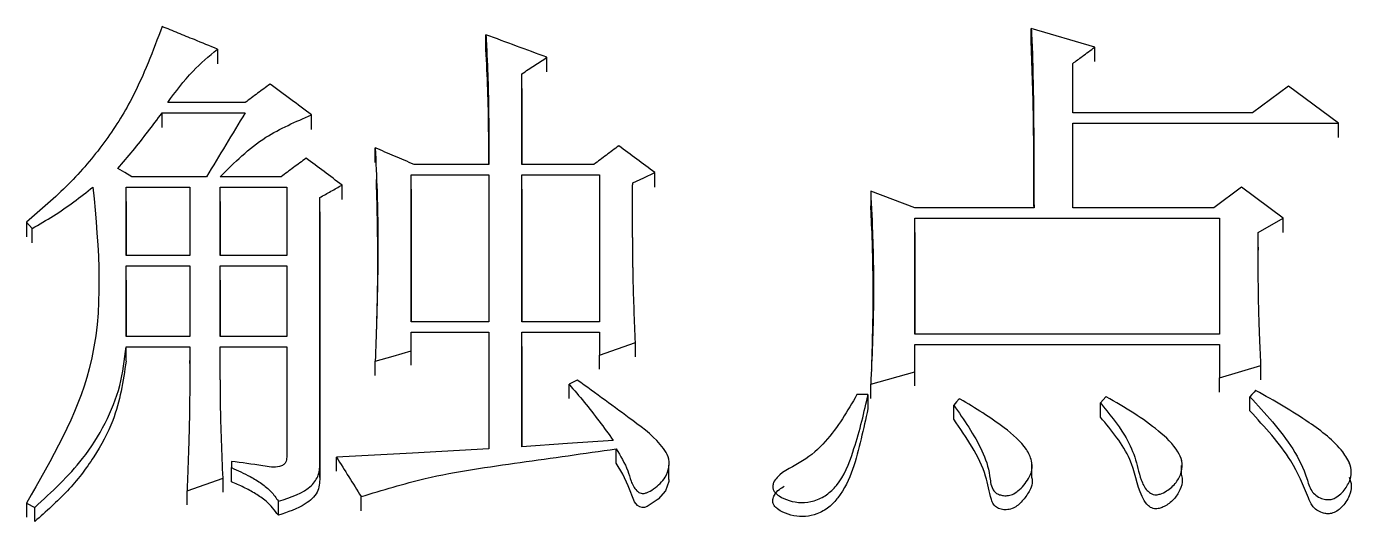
# Model space of a CAD drawing. Header units: millimetres. Extents: x 2136 to 4572, y 748 to 2471.
# Drawn here: x 2814.61 to 2819.79, y 2256.54 to 2258.47 of the extents above; entities that cross this region are included whole.
import ezdxf

# ---------------------------------------------------------------- set-up
doc = ezdxf.new("R2010")
doc.units = ezdxf.units.MM

msp = doc.modelspace()

# ---------------------------------------------------------------- linework, layer by layer
at = {"color": 7, "linetype": 'Continuous', "lineweight": 25}
for p, q in [((2816.4103, 2258.3799), (2816.4103, 2258.4372)), ((2818.7902, 2258.3891), (2818.5414, 2258.4613)), ((2818.5414, 2258.4039), (2818.5414, 2258.4613)), ((2815.3611, 2258.3811), (2815.3611, 2258.324)), ((2818.7902, 2258.332), (2818.7902, 2258.3891)), ((2816.6483, 2258.292), (2816.6483, 2258.349)), ((2818.7036, 2258.132), (2818.7036, 2258.3249)), ((2818.7036, 2258.2679), (2818.7036, 2258.3249)), ((2816.551, 2257.9307), (2816.551, 2258.2848)), ((2816.551, 2258.2278), (2816.551, 2258.2848)), ((2816.551, 2258.2276), (2816.551, 2257.9307)), ((2819.5474, 2258.2366), (2819.4067, 2258.132)), ((2819.7421, 2258.0918), (2819.5474, 2258.2366)), ((2815.4692, 2258.1722), (2815.1664, 2258.1722)), ((2815.1447, 2258.132), (2815.4692, 2258.132)), ((2815.1447, 2258.0753), (2815.1447, 2258.132)), ((2815.7288, 2258.0673), (2815.7288, 2258.124)), ((2819.4067, 2258.132), (2818.7036, 2258.132)), ((2818.7036, 2258.0918), (2819.7421, 2258.0918)), ((2818.7036, 2257.7612), (2818.7036, 2258.0918)), ((2818.7036, 2258.0351), (2818.7036, 2258.0918)), ((2819.7421, 2258.0351), (2819.7421, 2258.0918)), ((2815.9777, 2257.9386), (2815.9777, 2257.9952)), ((2816.4212, 2257.9307), (2816.1291, 2257.9307)), ((2816.8322, 2257.9307), (2816.551, 2257.9307)), ((2815.3178, 2257.8823), (2815.0257, 2257.8823)), ((2815.6099, 2257.8823), (2815.3719, 2257.8823)), ((2816.1183, 2257.8903), (2816.4212, 2257.8903)), ((2816.1183, 2257.3158), (2816.1183, 2257.8903)), ((2816.1183, 2257.8339), (2816.1183, 2257.8903)), ((2816.4212, 2257.8903), (2816.4212, 2257.3158)), ((2816.551, 2257.8903), (2816.8539, 2257.8903)), ((2816.551, 2257.3158), (2816.551, 2257.8903)), ((2816.551, 2257.8339), (2816.551, 2257.8903)), ((2816.8539, 2257.8903), (2816.8539, 2257.3158)), ((2817.0702, 2257.8419), (2817.0702, 2257.8984)), ((2815.0041, 2257.8419), (2815.2529, 2257.8419)), ((2815.0041, 2257.5752), (2815.0041, 2257.8419)), ((2815.0041, 2257.7855), (2815.0041, 2257.8419)), ((2815.2529, 2257.8419), (2815.2529, 2257.5752)), ((2815.3719, 2257.8419), (2815.6315, 2257.8419)), ((2815.3719, 2257.5752), (2815.3719, 2257.8419)), ((2815.3719, 2257.7855), (2815.3719, 2257.8419)), ((2815.6315, 2257.8419), (2815.6315, 2257.5752)), ((2815.8479, 2257.7936), (2815.8479, 2257.85)), ((2816.1183, 2257.8337), (2816.1183, 2257.3158)), ((2816.551, 2257.8337), (2816.551, 2257.3158)), ((2818.087, 2257.7612), (2817.914, 2257.8258)), ((2817.914, 2257.8258), (2817.914, 2257.7692)), ((2819.3635, 2257.8419), (2819.2553, 2257.7612)), ((2819.5257, 2257.7208), (2819.3635, 2257.8419)), ((2815.0041, 2257.7853), (2815.0041, 2257.5752)), ((2815.3719, 2257.7853), (2815.3719, 2257.5752)), ((2815.7613, 2256.7623), (2815.7613, 2257.8016)), ((2815.7613, 2257.7452), (2815.7613, 2257.8016)), ((2817.9179, 2257.6728), (2817.914, 2257.7692)), ((2818.5522, 2257.7612), (2818.087, 2257.7612)), ((2819.2553, 2257.7612), (2818.7036, 2257.7612)), ((2814.6147, 2257.7046), (2814.6363, 2257.6804)), ((2815.7613, 2257.745), (2815.7613, 2256.7071)), ((2818.087, 2257.2671), (2818.087, 2257.7208)), ((2818.087, 2257.6645), (2818.087, 2257.7208)), ((2819.2769, 2257.7208), (2819.2769, 2257.2671)), ((2819.4284, 2257.6642), (2819.5257, 2257.7208)), ((2819.5257, 2257.6645), (2819.5257, 2257.7208)), ((2814.6363, 2257.6242), (2814.6363, 2257.6804)), ((2818.087, 2257.6643), (2818.087, 2257.2671)), ((2819.4284, 2257.6078), (2819.4284, 2257.5962)), ((2815.2529, 2257.5752), (2815.0041, 2257.5752)), ((2815.6315, 2257.5752), (2815.3719, 2257.5752)), ((2815.0041, 2257.5347), (2815.2529, 2257.5347)), ((2815.0041, 2257.259), (2815.0041, 2257.5347)), ((2815.0041, 2257.4787), (2815.0041, 2257.5347)), ((2815.2529, 2257.5347), (2815.2529, 2257.259)), ((2815.3719, 2257.5347), (2815.6315, 2257.5347)), ((2815.3719, 2257.259), (2815.3719, 2257.5347)), ((2815.3719, 2257.4787), (2815.3719, 2257.5347)), ((2815.6315, 2257.5347), (2815.6315, 2257.259)), ((2815.0041, 2257.4785), (2815.0041, 2257.259)), ((2815.3719, 2257.4785), (2815.3719, 2257.259)), ((2816.4212, 2257.3158), (2816.1183, 2257.3158)), ((2816.8539, 2257.3158), (2816.551, 2257.3158)), ((2815.2529, 2257.259), (2815.0041, 2257.259)), ((2815.6315, 2257.259), (2815.3719, 2257.259)), ((2816.1183, 2257.2752), (2816.4212, 2257.2752)), ((2816.1183, 2257.2021), (2816.1183, 2257.2752)), ((2816.1183, 2257.2195), (2816.1183, 2257.2752)), ((2816.4212, 2257.2752), (2816.4212, 2256.8194)), ((2816.551, 2257.2752), (2816.8539, 2257.2752)), ((2816.551, 2256.8276), (2816.551, 2257.2752)), ((2816.551, 2257.2195), (2816.551, 2257.2752)), ((2816.8539, 2257.2752), (2816.8539, 2257.1859)), ((2815.0041, 2257.2184), (2815.2529, 2257.2184)), ((2815.0041, 2257.1627), (2815.0041, 2257.2184)), ((2815.3719, 2257.2184), (2815.6315, 2257.2184)), ((2815.6315, 2257.2184), (2815.6315, 2256.7868)), ((2816.1183, 2257.1465), (2816.1183, 2257.2021)), ((2816.551, 2257.2194), (2816.551, 2256.8276)), ((2816.8539, 2257.1303), (2816.8539, 2257.1859)), ((2816.9945, 2257.179), (2816.9945, 2257.2346)), ((2818.087, 2257.1208), (2818.087, 2257.2265)), ((2818.087, 2257.1709), (2818.087, 2257.2265)), ((2819.2769, 2257.2265), (2819.2769, 2257.0964)), ((2815.9777, 2257.1059), (2815.9777, 2257.1615)), ((2819.2769, 2257.0964), (2819.4392, 2257.1452)), ((2819.4392, 2257.0897), (2819.4392, 2257.1452)), ((2816.7673, 2257.0883), (2816.7349, 2257.072)), ((2817.914, 2257.072), (2818.087, 2257.1208)), ((2818.087, 2257.0653), (2818.087, 2257.1208)), ((2819.2769, 2257.0409), (2819.2769, 2257.0964)), ((2816.7349, 2257.0166), (2816.7349, 2257.072)), ((2817.9031, 2257.0313), (2817.8599, 2257.0313)), ((2817.9031, 2257.0313), (2817.9031, 2256.9759)), ((2817.914, 2257.0166), (2817.914, 2257.072)), ((2818.2385, 2256.9351), (2818.2385, 2256.9906)), ((2818.8118, 2256.9433), (2818.8118, 2256.9988)), ((2819.396, 2256.9677), (2819.396, 2257.0233)), ((2815.8262, 2256.7317), (2815.8262, 2256.7868)), ((2816.9188, 2256.7642), (2816.9188, 2256.8195)), ((2819.1289, 2256.7745), (2819.1289, 2256.7767)), ((2815.4152, 2256.7705), (2815.4152, 2256.746)), ((2815.4152, 2256.6909), (2815.4152, 2256.746)), ((2815.7613, 2256.7071), (2815.7613, 2256.7623)), ((2817.1256, 2256.6999), (2817.1256, 2256.7554)), ((2818.5439, 2256.709), (2818.5439, 2256.7644)), ((2819.1289, 2256.7212), (2819.1289, 2256.7544)), ((2819.7842, 2256.7617), (2819.7842, 2256.7649)), ((2815.3827, 2256.6501), (2815.3827, 2256.7051)), ((2815.2421, 2256.6012), (2815.2421, 2256.6561)), ((2815.5991, 2256.5603), (2815.5991, 2256.6153)), ((2815.9227, 2256.578), (2815.9227, 2256.633)), ((2814.6149, 2256.607), (2814.6471, 2256.5907)), ((2814.6149, 2256.607), (2814.6149, 2256.5521)), ((2814.6471, 2256.5359), (2814.6471, 2256.5907))]:
    msp.add_line(p, q, dxfattribs=at)
at = {"color": 7, "linetype": 'Continuous', "lineweight": 25, "flags": 128}
for points in [[(2815.0257, 2257.8823), (2814.9987, 2257.8984), (2814.9716, 2257.9145)], [(2816.9837, 2257.8581), (2817.0269, 2257.8782), (2817.0702, 2257.8984)], [(2814.6147, 2257.7046), (2814.6147, 2257.6837), (2814.6147, 2257.666), (2814.6147, 2257.6482)], [(2818.087, 2257.7208), (2818.682, 2257.7208), (2819.2769, 2257.7208)], [(2819.2769, 2257.2671), (2818.682, 2257.2671), (2818.087, 2257.2671)], [(2815.9777, 2257.1615), (2816.048, 2257.1818), (2816.1183, 2257.2021)], [(2816.8539, 2257.1859), (2816.9242, 2257.2103), (2816.9945, 2257.2346)], [(2818.087, 2257.2265), (2818.682, 2257.2265), (2819.2769, 2257.2265)], [(2819.4176, 2257.0476), (2819.4121, 2257.0414), (2819.404, 2257.0323), (2819.396, 2257.0233)], [(2818.2601, 2257.015), (2818.2493, 2257.0028), (2818.2385, 2256.9906)], [(2818.8334, 2257.0232), (2818.8226, 2257.011), (2818.8118, 2256.9988)], [(2816.908, 2256.8521), (2816.7295, 2256.8398), (2816.551, 2256.8276)], [(2816.4212, 2256.8194), (2816.1237, 2256.8031), (2815.8262, 2256.7868)], [(2817.1245, 2256.6998), (2817.1246, 2256.6918), (2817.1118, 2256.6557), (2817.0837, 2256.6225), (2817.0407, 2256.5939), (2817.0297, 2256.5907), (2817.0204, 2256.5903), (2817.0115, 2256.5927), (2817.0023, 2256.5986), (2816.9903, 2256.6129), (2816.9655, 2256.6751), (2816.9456, 2256.7205), (2816.9188, 2256.7642), (2816.9188, 2256.7642)], [(2815.2421, 2256.6561), (2815.3124, 2256.6806), (2815.3827, 2256.7051)]]:
    msp.add_lwpolyline(points, dxfattribs=at)
at = {"color": 7, "linetype": 'Continuous', "lineweight": 25}
for points, knots in [([(2815.1447, 2258.4693), (2815.1092, 2258.3743), (2815.0503, 2258.217), (2814.921, 2258.0116), (2814.7824, 2257.8491), (2814.6708, 2257.753), (2814.6147, 2257.7046)], [0, 0, 0, 0, 0.335049, 0.554128, 0.775717, 1, 1, 1, 1]), ([(2815.3611, 2258.3811), (2815.3309, 2258.3934), (2815.2798, 2258.4142), (2815.2077, 2258.4436), (2815.1657, 2258.4607), (2815.1447, 2258.4693)], [0, 0, 0, 0, 0.417945, 0.708972, 1, 1, 1, 1]), ([(2816.6483, 2258.349), (2816.6087, 2258.3637), (2816.5293, 2258.3931), (2816.45, 2258.4225), (2816.4103, 2258.4372)], [0, 0, 0, 0, 0.499999, 1, 1, 1, 1]), ([(2816.4103, 2258.4372), (2816.4119, 2258.4055), (2816.4139, 2258.3657), (2816.4158, 2258.322), (2816.4164, 2258.3081), (2816.4168, 2258.2981), (2816.4173, 2258.2842), (2816.4179, 2258.2683), (2816.4184, 2258.2524), (2816.4188, 2258.2365), (2816.4192, 2258.2205), (2816.4196, 2258.2046), (2816.4199, 2258.1887), (2816.4202, 2258.1727), (2816.4204, 2258.1568), (2816.4206, 2258.1448), (2816.4207, 2258.1329), (2816.4208, 2258.1209), (2816.4209, 2258.1089), (2816.421, 2258.099), (2816.4211, 2258.091), (2816.4211, 2258.085), (2816.4211, 2258.077), (2816.4212, 2258.069), (2816.4212, 2258.0611), (2816.4212, 2258.0531), (2816.4212, 2258.0451), (2816.4213, 2258.0371), (2816.4213, 2258.0291), (2816.4213, 2258.0211), (2816.4213, 2258.0132), (2816.4213, 2258.0052), (2816.4213, 2257.9972), (2816.4213, 2257.9892), (2816.4213, 2257.9812), (2816.4212, 2257.9732), (2816.4212, 2257.9652), (2816.4212, 2257.9572), (2816.4212, 2257.9493), (2816.4212, 2257.9397), (2816.4212, 2257.9342), (2816.4212, 2257.9307)], [0, 0, 0, 0, 0.188751, 0.235938, 0.259532, 0.271329, 0.294923, 0.342111, 0.365705, 0.389298, 0.436486, 0.46008, 0.483674, 0.530861, 0.554455, 0.578049, 0.601643, 0.625237, 0.648831, 0.672424, 0.684221, 0.696018, 0.707815, 0.731409, 0.743206, 0.755003, 0.778597, 0.790394, 0.80219, 0.825784, 0.837581, 0.849378, 0.872972, 0.884769, 0.896566, 0.92016, 0.931957, 0.943753, 0.967347, 0.979144, 1, 1, 1, 1]), ([(2818.5414, 2258.4613), (2818.5416, 2258.4562), (2818.5422, 2258.446), (2818.5429, 2258.4333), (2818.5435, 2258.4206), (2818.544, 2258.4104), (2818.5446, 2258.3977), (2818.5451, 2258.3875), (2818.5455, 2258.3774), (2818.5459, 2258.3672), (2818.5462, 2258.357), (2818.5467, 2258.3392), (2818.5478, 2258.2857), (2818.5494, 2258.2143), (2818.5505, 2258.1326), (2818.5508, 2258.0815), (2818.5511, 2258.0457), (2818.5512, 2258.0278), (2818.5513, 2258.0176), (2818.5514, 2258.0074), (2818.5514, 2257.9971), (2818.5515, 2257.9843), (2818.5516, 2257.9741), (2818.5516, 2257.9613), (2818.5517, 2257.9511), (2818.5517, 2257.9408), (2818.5518, 2257.9306), (2818.5518, 2257.9204), (2818.5518, 2257.9076), (2818.5519, 2257.8973), (2818.5519, 2257.8845), (2818.5519, 2257.8743), (2818.552, 2257.864), (2818.552, 2257.8538), (2818.552, 2257.8436), (2818.552, 2257.8333), (2818.5521, 2257.8256), (2818.5521, 2257.8192), (2818.5521, 2257.8128), (2818.5521, 2257.8077), (2818.5521, 2257.8013), (2818.5521, 2257.7962), (2818.5521, 2257.7897), (2818.5521, 2257.7846), (2818.5521, 2257.7795), (2818.5522, 2257.7721), (2818.5522, 2257.766), (2818.5522, 2257.7612)], [0, 0, 0, 0, 0.021887, 0.043773, 0.054717, 0.076603, 0.087547, 0.109433, 0.120377, 0.13132, 0.153207, 0.16415, 0.207923, 0.383017, 0.470564, 0.558111, 0.601884, 0.623771, 0.634714, 0.645657, 0.667544, 0.678487, 0.700374, 0.711317, 0.733204, 0.744147, 0.755091, 0.776977, 0.787921, 0.809807, 0.820751, 0.842637, 0.853581, 0.864524, 0.886411, 0.897354, 0.908297, 0.919241, 0.924712, 0.935656, 0.941127, 0.952071, 0.957542, 0.968486, 0.973957, 0.979429, 1, 1, 1, 1]), ([(2815.1664, 2258.1722), (2815.1974, 2258.2144), (2815.253, 2258.29), (2815.3279, 2258.3532), (2815.3611, 2258.3811)], [0, 0, 0, 0, 0.557716, 1, 1, 1, 1]), ([(2816.4211, 2257.9307), (2816.4211, 2257.9756), (2816.4213, 2258.0732), (2816.4183, 2258.2229), (2816.413, 2258.3275), (2816.4103, 2258.3799)], [0, 0, 0, 0, 0.299618, 0.64974, 1, 1, 1, 1]), ([(2818.552, 2257.7668), (2818.5519, 2257.8281), (2818.5517, 2257.8988), (2818.551, 2258.0073), (2818.5504, 2258.1587), (2818.5452, 2258.3001), (2818.5414, 2258.4039)], [0, 0, 0, 0, 0.287541, 0.332064, 0.510157, 1, 1, 1, 1]), ([(2818.7036, 2258.3249), (2818.716, 2258.3341), (2818.7366, 2258.3494), (2818.7654, 2258.3708), (2818.7819, 2258.383), (2818.7902, 2258.3891)], [0, 0, 0, 0, 0.4283659, 0.7141823, 1, 1, 1, 1]), ([(2816.551, 2258.2848), (2816.5672, 2258.2955), (2816.5997, 2258.3169), (2816.6321, 2258.3383), (2816.6483, 2258.349)], [0, 0, 0, 0, 0.500001, 1, 1, 1, 1]), ([(2815.5666, 2258.2446), (2815.5504, 2258.2325), (2815.5179, 2258.2084), (2815.4855, 2258.1843), (2815.4692, 2258.1722)], [0, 0, 0, 0, 0.499999, 1, 1, 1, 1]), ([(2815.7288, 2258.124), (2815.7018, 2258.1441), (2815.6477, 2258.1843), (2815.5936, 2258.2245), (2815.5666, 2258.2446)], [0, 0, 0, 0, 0.499999, 1, 1, 1, 1]), ([(2814.9716, 2257.9145), (2814.9914, 2257.9376), (2815.0316, 2257.9846), (2815.089, 2258.0574), (2815.1261, 2258.1071), (2815.1447, 2258.132)], [0, 0, 0, 0, 0.325438, 0.662606, 1, 1, 1, 1]), ([(2815.4692, 2258.132), (2815.444, 2258.0904), (2815.3935, 2258.0073), (2815.343, 2257.9239), (2815.3178, 2257.8823)], [0, 0, 0, 0, 0.5, 1, 1, 1, 1]), ([(2815.3719, 2257.8823), (2815.4274, 2257.9379), (2815.5274, 2258.038), (2815.6668, 2258.0975), (2815.7288, 2258.124)], [0, 0, 0, 0, 0.5548825, 1, 1, 1, 1]), ([(2815.9777, 2257.9952), (2815.9801, 2257.9386), (2815.9827, 2257.8786), (2815.9848, 2257.8166), (2815.985, 2257.8096), (2815.9852, 2257.8043), (2815.9854, 2257.7972), (2815.9856, 2257.7901), (2815.9858, 2257.783), (2815.9859, 2257.7777), (2815.9861, 2257.7706), (2815.9863, 2257.7635), (2815.9864, 2257.7565), (2815.9866, 2257.7511), (2815.9867, 2257.7458), (2815.9868, 2257.7387), (2815.9869, 2257.7317), (2815.9871, 2257.7246), (2815.9872, 2257.7193), (2815.9873, 2257.7122), (2815.9874, 2257.7051), (2815.9875, 2257.698), (2815.9876, 2257.6927), (2815.9877, 2257.682), (2815.9881, 2257.6448), (2815.9881, 2257.6076), (2815.988, 2257.5756), (2815.9879, 2257.5703), (2815.9879, 2257.5632), (2815.9878, 2257.5561), (2815.9878, 2257.549), (2815.9877, 2257.5437), (2815.9876, 2257.5366), (2815.9875, 2257.5295), (2815.9875, 2257.5224), (2815.9874, 2257.517), (2815.9873, 2257.5117), (2815.9872, 2257.5046), (2815.9871, 2257.4975), (2815.987, 2257.4904), (2815.9869, 2257.4851), (2815.9868, 2257.478), (2815.9866, 2257.4709), (2815.9865, 2257.4638), (2815.9864, 2257.4584), (2815.9863, 2257.4531), (2815.9861, 2257.446), (2815.986, 2257.4389), (2815.9858, 2257.4318), (2815.9857, 2257.4264), (2815.9855, 2257.4193), (2815.9854, 2257.4122), (2815.9852, 2257.4051), (2815.9851, 2257.3998), (2815.9849, 2257.3927), (2815.9847, 2257.3856), (2815.9845, 2257.3784), (2815.9844, 2257.3731), (2815.9842, 2257.3678), (2815.984, 2257.3607), (2815.9838, 2257.3535), (2815.9836, 2257.3464), (2815.9835, 2257.3411), (2815.9833, 2257.334), (2815.9831, 2257.3269), (2815.9829, 2257.3198), (2815.9827, 2257.3144), (2815.9825, 2257.3091), (2815.9823, 2257.302), (2815.9821, 2257.2948), (2815.9819, 2257.2877), (2815.9817, 2257.2824), (2815.9815, 2257.2753), (2815.9813, 2257.2681), (2815.981, 2257.261), (2815.9808, 2257.2557), (2815.9807, 2257.2503), (2815.9804, 2257.2432), (2815.9802, 2257.2361), (2815.98, 2257.229), (2815.9798, 2257.2236), (2815.9795, 2257.2165), (2815.9793, 2257.2094), (2815.9791, 2257.2023), (2815.9789, 2257.1969), (2815.9787, 2257.1916), (2815.9785, 2257.1845), (2815.9782, 2257.1773), (2815.9779, 2257.1691), (2815.9778, 2257.1644), (2815.9777, 2257.1615)], [0, 0, 0, 0, 0.204304, 0.217073, 0.223457, 0.229841, 0.236226, 0.248995, 0.255379, 0.261764, 0.268148, 0.280917, 0.287302, 0.293686, 0.300071, 0.306455, 0.319224, 0.325609, 0.331993, 0.338378, 0.351147, 0.357531, 0.363915, 0.3703, 0.395838, 0.497991, 0.504375, 0.51076, 0.517144, 0.529913, 0.536298, 0.542682, 0.549067, 0.561836, 0.56822, 0.574605, 0.580989, 0.587374, 0.600143, 0.606527, 0.612912, 0.619296, 0.632065, 0.638449, 0.644834, 0.651218, 0.657603, 0.670372, 0.676756, 0.683141, 0.689525, 0.702294, 0.708679, 0.715063, 0.721448, 0.734217, 0.740601, 0.746986, 0.75337, 0.759755, 0.772523, 0.778908, 0.785292, 0.791677, 0.804446, 0.81083, 0.817215, 0.823599, 0.829984, 0.842753, 0.849137, 0.855522, 0.861906, 0.874675, 0.88106, 0.887444, 0.893828, 0.900213, 0.912982, 0.919366, 0.925751, 0.932135, 0.944904, 0.951289, 0.957673, 0.964058, 0.970442, 0.983211, 0.989596, 1, 1, 1, 1]), ([(2816.9296, 2258.0032), (2816.9134, 2257.9911), (2816.8809, 2257.9669), (2816.8485, 2257.9428), (2816.8322, 2257.9307)], [0, 0, 0, 0, 0.5, 1, 1, 1, 1]), ([(2817.0702, 2257.8984), (2817.0468, 2257.9159), (2816.9999, 2257.9508), (2816.953, 2257.9858), (2816.9296, 2258.0032)], [0, 0, 0, 0, 0.499999, 1, 1, 1, 1]), ([(2815.7072, 2257.9549), (2815.691, 2257.9428), (2815.6585, 2257.9186), (2815.6261, 2257.8944), (2815.6099, 2257.8823)], [0, 0, 0, 0, 0.499999, 1, 1, 1, 1]), ([(2815.8479, 2257.85), (2815.8244, 2257.8675), (2815.7775, 2257.9025), (2815.7307, 2257.9374), (2815.7072, 2257.9549)], [0, 0, 0, 0, 0.499999, 1, 1, 1, 1]), ([(2815.9805, 2257.8716), (2815.9806, 2257.8696), (2815.9808, 2257.8648), (2815.9831, 2257.7964), (2815.987, 2257.6337), (2815.986, 2257.4443), (2815.9838, 2257.358), (2815.9827, 2257.3153)], [0, 0, 0, 0, 0.027194, 0.065937, 0.481469, 0.743424, 1, 1, 1, 1]), ([(2816.9945, 2257.2346), (2816.9911, 2257.3184), (2816.9875, 2257.4073), (2816.9855, 2257.5013), (2816.9852, 2257.517), (2816.9848, 2257.5379), (2816.9845, 2257.5588), (2816.9842, 2257.5797), (2816.9841, 2257.5953), (2816.9839, 2257.6162), (2816.9837, 2257.6371), (2816.9836, 2257.6579), (2816.9836, 2257.671), (2816.9835, 2257.6814), (2816.9835, 2257.6892), (2816.9835, 2257.697), (2816.9835, 2257.7075), (2816.9835, 2257.7179), (2816.9835, 2257.7283), (2816.9835, 2257.7361), (2816.9835, 2257.7466), (2816.9835, 2257.757), (2816.9835, 2257.7674), (2816.9835, 2257.7752), (2816.9835, 2257.7856), (2816.9835, 2257.796), (2816.9835, 2257.8065), (2816.9836, 2257.8143), (2816.9836, 2257.8208), (2816.9836, 2257.8273), (2816.9836, 2257.8325), (2816.9836, 2257.8377), (2816.9836, 2257.8416), (2816.9836, 2257.8455), (2816.9837, 2257.851), (2816.9837, 2257.8552), (2816.9837, 2257.8581)], [0, 0, 0, 0, 0.4019587, 0.4270807, 0.4522028, 0.4773248, 0.527569, 0.552691, 0.5778131, 0.6029351, 0.6531793, 0.6783013, 0.7034234, 0.7159844, 0.7285454, 0.7411064, 0.7536675, 0.7787895, 0.7913505, 0.8039115, 0.8164726, 0.8415946, 0.8541556, 0.8667167, 0.8792777, 0.9043997, 0.9169607, 0.9295218, 0.9420828, 0.9483633, 0.9609243, 0.9672048, 0.9734854, 0.9797659, 0.9860464, 1, 1, 1, 1]), ([(2814.8744, 2257.8419), (2814.897, 2257.601), (2814.9375, 2257.1706), (2814.7135, 2256.7793), (2814.6149, 2256.607)], [0, 0, 0, 0, 0.559704, 1, 1, 1, 1]), ([(2814.6363, 2257.6804), (2814.6647, 2257.6966), (2814.7211, 2257.7289), (2814.8001, 2257.7835), (2814.8495, 2257.8224), (2814.8743, 2257.842)], [0, 0, 0, 0, 0.33532, 0.667027, 1, 1, 1, 1]), ([(2815.7613, 2257.8016), (2815.7757, 2257.8096), (2815.8046, 2257.8258), (2815.8334, 2257.8419), (2815.8479, 2257.85)], [0, 0, 0, 0, 0.499999, 1, 1, 1, 1]), ([(2817.914, 2257.8258), (2817.9168, 2257.7645), (2817.9199, 2257.6956), (2817.9226, 2257.6112), (2817.9246, 2257.5268), (2817.9263, 2257.3447), (2817.9187, 2257.1775), (2817.914, 2257.072)], [0, 0, 0, 0, 0.2447343, 0.2753248, 0.336506, 0.5812465, 1, 1, 1, 1]), ([(2817.9179, 2257.6766), (2817.9203, 2257.5863), (2817.924, 2257.451), (2817.9205, 2257.2679), (2817.9182, 2257.1825), (2817.9171, 2257.1461), (2817.9166, 2257.1331), (2817.9165, 2257.1291), (2817.9164, 2257.1272), (2817.9164, 2257.1271), (2817.9164, 2257.127)], [0, 0, 0, 0, 0.523671, 0.784961, 0.902383, 0.967876, 0.981533, 0.987952, 0.99428, 1, 1, 1, 1]), ([(2819.4392, 2257.1452), (2819.4385, 2257.1595), (2819.4375, 2257.1808), (2819.4365, 2257.2039), (2819.4359, 2257.2163), (2819.4356, 2257.2235), (2819.4352, 2257.2323), (2819.4349, 2257.2394), (2819.4345, 2257.2483), (2819.4342, 2257.2554), (2819.4339, 2257.2643), (2819.4336, 2257.2714), (2819.4333, 2257.2803), (2819.433, 2257.2874), (2819.4327, 2257.2963), (2819.4324, 2257.3052), (2819.4321, 2257.314), (2819.4318, 2257.3229), (2819.4315, 2257.3318), (2819.4312, 2257.3425), (2819.4309, 2257.3531), (2819.4307, 2257.362), (2819.4305, 2257.3709), (2819.4302, 2257.3833), (2819.4299, 2257.3975), (2819.4297, 2257.4099), (2819.4295, 2257.4188), (2819.4294, 2257.4259), (2819.4293, 2257.4348), (2819.4292, 2257.4418), (2819.4291, 2257.4507), (2819.429, 2257.4578), (2819.4289, 2257.4667), (2819.4288, 2257.4755), (2819.4288, 2257.4844), (2819.4287, 2257.4933), (2819.4286, 2257.5004), (2819.4286, 2257.5092), (2819.4285, 2257.5163), (2819.4285, 2257.5252), (2819.4285, 2257.5323), (2819.4284, 2257.5411), (2819.4284, 2257.5482), (2819.4284, 2257.5571), (2819.4284, 2257.5642), (2819.4284, 2257.573), (2819.4284, 2257.5801), (2819.4284, 2257.589), (2819.4283, 2257.5961), (2819.4283, 2257.6049), (2819.4283, 2257.612), (2819.4283, 2257.6209), (2819.4284, 2257.6279), (2819.4284, 2257.6368), (2819.4284, 2257.6439), (2819.4284, 2257.6536), (2819.4284, 2257.6598), (2819.4284, 2257.6642)], [0, 0, 0, 0, 0.082056, 0.123084, 0.133341, 0.153855, 0.164112, 0.184626, 0.194883, 0.215397, 0.225654, 0.246168, 0.256425, 0.276939, 0.287196, 0.30771, 0.328224, 0.338481, 0.358995, 0.379509, 0.400023, 0.420537, 0.430794, 0.451308, 0.492336, 0.51285, 0.523107, 0.543621, 0.553878, 0.574392, 0.584649, 0.605163, 0.61542, 0.635934, 0.656448, 0.666705, 0.687219, 0.697476, 0.71799, 0.728247, 0.748761, 0.759018, 0.779532, 0.789789, 0.810303, 0.82056, 0.841074, 0.851331, 0.871845, 0.882102, 0.902616, 0.912873, 0.933387, 0.943644, 0.964158, 0.974415, 1, 1, 1, 1]), ([(2814.6471, 2256.5907), (2814.7136, 2256.6518), (2814.8225, 2256.7518), (2814.9258, 2256.9177), (2814.9859, 2257.0652), (2814.998, 2257.1675), (2815.0041, 2257.2184)], [0, 0, 0, 0, 0.345958, 0.566155, 0.783835, 1, 1, 1, 1]), ([(2815.2529, 2257.2184), (2815.2529, 2257.2166), (2815.2529, 2257.213), (2815.2529, 2257.2076), (2815.2529, 2257.2023), (2815.2529, 2257.1978), (2815.2529, 2257.1915), (2815.2529, 2257.1853), (2815.2529, 2257.1763), (2815.2529, 2257.1692), (2815.2529, 2257.1602), (2815.2529, 2257.1513), (2815.2529, 2257.1423), (2815.2529, 2257.1333), (2815.2529, 2257.1244), (2815.2528, 2257.1154), (2815.2528, 2257.1065), (2815.2528, 2257.0993), (2815.2528, 2257.0903), (2815.2527, 2257.0814), (2815.2527, 2257.0724), (2815.2526, 2257.0635), (2815.2526, 2257.0545), (2815.2525, 2257.0455), (2815.2525, 2257.0366), (2815.2524, 2257.0276), (2815.2523, 2257.0186), (2815.2522, 2257.0097), (2815.2521, 2257.0025), (2815.252, 2256.9935), (2815.2519, 2256.9846), (2815.2518, 2256.9756), (2815.2517, 2256.9666), (2815.2515, 2256.9576), (2815.2514, 2256.9487), (2815.2512, 2256.9397), (2815.2511, 2256.9325), (2815.2509, 2256.9235), (2815.2507, 2256.9146), (2815.2505, 2256.9056), (2815.2503, 2256.8966), (2815.2501, 2256.8876), (2815.2498, 2256.8787), (2815.2496, 2256.8697), (2815.2494, 2256.8607), (2815.2491, 2256.8517), (2815.2488, 2256.8427), (2815.2486, 2256.8356), (2815.2483, 2256.8266), (2815.248, 2256.8176), (2815.2477, 2256.8086), (2815.2474, 2256.7996), (2815.2471, 2256.7906), (2815.2468, 2256.7817), (2815.2465, 2256.7727), (2815.2463, 2256.7655), (2815.2459, 2256.7565), (2815.2456, 2256.7475), (2815.2452, 2256.7367), (2815.2449, 2256.7277), (2815.2445, 2256.7187), (2815.2442, 2256.7115), (2815.2439, 2256.7026), (2815.2436, 2256.6936), (2815.2432, 2256.6846), (2815.2429, 2256.6756), (2815.2425, 2256.6668), (2815.2422, 2256.6597), (2815.2421, 2256.6561)], [0, 0, 0, 0, 0.009575, 0.019151, 0.028726, 0.038301, 0.043088, 0.062238, 0.071814, 0.090964, 0.100539, 0.119689, 0.138839, 0.148414, 0.167565, 0.186715, 0.19629, 0.21544, 0.225015, 0.244165, 0.263315, 0.272891, 0.292041, 0.311191, 0.320766, 0.339916, 0.359066, 0.368641, 0.387792, 0.397367, 0.416517, 0.435667, 0.445242, 0.464392, 0.483543, 0.493118, 0.512268, 0.521843, 0.540993, 0.560143, 0.569718, 0.588869, 0.608019, 0.617594, 0.636744, 0.655894, 0.665469, 0.68462, 0.694195, 0.713345, 0.732495, 0.74207, 0.76122, 0.780371, 0.789946, 0.809096, 0.818671, 0.837821, 0.856971, 0.876121, 0.885697, 0.904847, 0.914422, 0.933572, 0.952722, 0.962297, 0.981149, 1, 1, 1, 1]), ([(2815.3827, 2256.7051), (2815.3786, 2256.8021), (2815.3743, 2256.9037), (2815.3729, 2257.0075), (2815.3728, 2257.0168), (2815.3727, 2257.0237), (2815.3727, 2257.0307), (2815.3726, 2257.0376), (2815.3725, 2257.0469), (2815.3724, 2257.0562), (2815.3724, 2257.0655), (2815.3723, 2257.0724), (2815.3723, 2257.0794), (2815.3722, 2257.0863), (2815.3722, 2257.0933), (2815.3721, 2257.1026), (2815.3721, 2257.1118), (2815.3721, 2257.1211), (2815.372, 2257.1281), (2815.372, 2257.135), (2815.372, 2257.142), (2815.372, 2257.1489), (2815.372, 2257.1582), (2815.372, 2257.1674), (2815.3719, 2257.1767), (2815.3719, 2257.1837), (2815.3719, 2257.1906), (2815.3719, 2257.1975), (2815.3719, 2257.2068), (2815.3719, 2257.2138), (2815.3719, 2257.2184)], [0, 0, 0, 0, 0.565918, 0.593048, 0.606612, 0.620177, 0.633741, 0.647306, 0.66087, 0.688, 0.701564, 0.715129, 0.728693, 0.742258, 0.755822, 0.769387, 0.796516, 0.810081, 0.823645, 0.83721, 0.850774, 0.864339, 0.877904, 0.905033, 0.918597, 0.932162, 0.945726, 0.959291, 0.972856, 1, 1, 1, 1]), ([(2815.0041, 2257.1626), (2814.9921, 2257.0839), (2814.9724, 2256.9536), (2814.881, 2256.7852), (2814.7785, 2256.6518), (2814.6911, 2256.5746), (2814.6471, 2256.5357)], [0, 0, 0, 0, 0.334037, 0.553007, 0.774908, 1, 1, 1, 1]), ([(2815.2529, 2257.1523), (2815.2529, 2257.1538), (2815.2529, 2257.1579), (2815.2529, 2257.1619), (2815.2529, 2257.1646)], [0, 0, 0, 0, 0.353663, 1, 1, 1, 1]), ([(2816.9188, 2256.8195), (2816.9361, 2256.7915), (2816.961, 2256.751), (2816.9767, 2256.6936), (2816.9903, 2256.6635), (2817.0073, 2256.6494), (2817.0165, 2256.6455), (2817.0271, 2256.6448), (2817.0448, 2256.6494), (2817.0764, 2256.6689), (2817.1112, 2256.7018), (2817.1272, 2256.7477), (2817.1263, 2256.7881), (2817.0836, 2256.8554), (2816.956, 2256.9513), (2816.8395, 2257.0359), (2816.7673, 2257.0883)], [0, 0, 0, 0, 0.116369, 0.168042, 0.220216, 0.232026, 0.241704, 0.251433, 0.264352, 0.29834, 0.371993, 0.42265, 0.473324, 0.517975, 0.701297, 1, 1, 1, 1]), ([(2816.7349, 2257.072), (2816.755, 2257.0488), (2816.7959, 2257.0016), (2816.853, 2256.9279), (2816.8896, 2256.8774), (2816.908, 2256.8521)], [0, 0, 0, 0, 0.32693, 0.663295, 1, 1, 1, 1]), ([(2817.86, 2257.0313), (2817.8232, 2256.9679), (2817.7678, 2256.8727), (2817.6539, 2256.7669), (2817.5647, 2256.7321), (2817.5347, 2256.6903), (2817.5302, 2256.6738), (2817.532, 2256.6606), (2817.5403, 2256.6472), (2817.5606, 2256.6308), (2817.596, 2256.6156), (2817.6436, 2256.6069), (2817.6958, 2256.6147), (2817.7438, 2256.6385), (2817.806, 2256.6994), (2817.8562, 2256.8327), (2817.8866, 2256.9527), (2817.9025, 2257.028), (2817.9031, 2257.0313)], [0, 0, 0, 0, 0.193081, 0.290157, 0.386754, 0.407978, 0.421447, 0.432598, 0.443754, 0.462204, 0.496546, 0.533829, 0.57207, 0.615267, 0.659288, 0.789027, 0.990755, 1, 1, 1, 1]), ([(2819.396, 2257.0233), (2819.4258, 2256.9907), (2819.5155, 2256.8927), (2819.6039, 2256.7698), (2819.6294, 2256.6627), (2819.653, 2256.6371), (2819.674, 2256.6254), (2819.6952, 2256.6204), (2819.714, 2256.6214), (2819.7336, 2256.6289), (2819.7588, 2256.6487), (2819.7811, 2256.68), (2819.7949, 2256.7192), (2819.7882, 2256.7634), (2819.7415, 2256.8392), (2819.6122, 2256.9367), (2819.4907, 2257.0081), (2819.4183, 2257.0472), (2819.4176, 2257.0476)], [0, 0, 0, 0, 0.113222, 0.341327, 0.387566, 0.408095, 0.428648, 0.444625, 0.457844, 0.471063, 0.493511, 0.536211, 0.570053, 0.604097, 0.65629, 0.801568, 0.997978, 1, 1, 1, 1]), ([(2818.2385, 2256.9906), (2818.2583, 2256.9619), (2818.3178, 2256.8752), (2818.3781, 2256.7656), (2818.3825, 2256.6738), (2818.3992, 2256.6498), (2818.4128, 2256.6414), (2818.4294, 2256.6366), (2818.4484, 2256.6359), (2818.4703, 2256.6413), (2818.5017, 2256.6622), (2818.528, 2256.6954), (2818.547, 2256.7365), (2818.544, 2256.7767), (2818.515, 2256.8379), (2818.4166, 2256.9202), (2818.3224, 2256.9796), (2818.2613, 2257.0144), (2818.2601, 2257.015)], [0, 0, 0, 0, 0.107766, 0.324959, 0.382514, 0.397632, 0.412828, 0.427374, 0.444539, 0.463227, 0.487605, 0.551575, 0.589695, 0.627994, 0.678884, 0.799951, 0.99622, 1, 1, 1, 1]), ([(2818.8118, 2256.9988), (2818.8453, 2256.9578), (2818.8995, 2256.8917), (2818.9501, 2256.7882), (2818.9629, 2256.7126), (2818.9857, 2256.664), (2819.0055, 2256.6466), (2819.0178, 2256.6408), (2819.0313, 2256.6395), (2819.0499, 2256.6435), (2819.0782, 2256.6583), (2819.1099, 2256.6865), (2819.1302, 2256.7282), (2819.1338, 2256.7709), (2819.1059, 2256.8289), (2819.0398, 2256.8917), (2818.9423, 2256.9608), (2818.8707, 2257.0023), (2818.8337, 2257.023), (2818.8334, 2257.0232)], [0, 0, 0, 0, 0.157954, 0.255242, 0.35249, 0.401724, 0.417192, 0.427834, 0.438557, 0.45242, 0.478029, 0.52635, 0.573066, 0.619079, 0.658607, 0.768684, 0.881292, 0.999134, 1, 1, 1, 1]), ([(2817.9031, 2256.9758), (2817.8943, 2256.9367), (2817.8678, 2256.8189), (2817.8333, 2256.6809), (2817.7525, 2256.5897), (2817.7077, 2256.5645), (2817.6594, 2256.5527), (2817.6129, 2256.5562), (2817.5762, 2256.5684), (2817.5508, 2256.5831), (2817.537, 2256.5961), (2817.5309, 2256.6094), (2817.5308, 2256.6237), (2817.5385, 2256.6421), (2817.5541, 2256.6605), (2817.5698, 2256.6698), (2817.5764, 2256.6738)], [0, 0, 0, 0, 0.171804, 0.517301, 0.584548, 0.65197, 0.706518, 0.761184, 0.815652, 0.846041, 0.87115, 0.888591, 0.906031, 0.931288, 0.971038, 1, 1, 1, 1]), ([(2818.5428, 2256.7087), (2818.5436, 2256.7063), (2818.5475, 2256.6934), (2818.5415, 2256.6643), (2818.5187, 2256.6294), (2818.4934, 2256.6006), (2818.4668, 2256.5849), (2818.4448, 2256.5804), (2818.4233, 2256.5825), (2818.4051, 2256.5899), (2818.3914, 2256.6038), (2818.3776, 2256.6454), (2818.3661, 2256.7231), (2818.3121, 2256.8283), (2818.2632, 2256.8993), (2818.2385, 2256.9351)], [0, 0, 0, 0, 0.0129135, 0.06939, 0.147433, 0.2206585, 0.2538715, 0.2874244, 0.3169642, 0.3469857, 0.3730799, 0.4084132, 0.5699259, 0.7830561, 1, 1, 1, 1]), ([(2819.1272, 2256.7209), (2819.129, 2256.7139), (2819.1345, 2256.6932), (2819.1242, 2256.6577), (2819.1, 2256.6207), (2819.0702, 2256.5982), (2819.0455, 2256.5874), (2819.0305, 2256.5843), (2819.0171, 2256.586), (2819.0046, 2256.592), (2818.9882, 2256.607), (2818.9548, 2256.6689), (2818.9419, 2256.763), (2818.8778, 2256.8649), (2818.834, 2256.917), (2818.8118, 2256.9433)], [0, 0, 0, 0, 0.036468, 0.10746, 0.17993, 0.250304, 0.274435, 0.298772, 0.314747, 0.330684, 0.359233, 0.416925, 0.673858, 0.835309, 1, 1, 1, 1]), ([(2819.7835, 2256.7093), (2819.7875, 2256.6979), (2819.7959, 2256.6738), (2819.7851, 2256.631), (2819.7627, 2256.5979), (2819.7365, 2256.5758), (2819.7169, 2256.5667), (2819.6968, 2256.5654), (2819.6767, 2256.5695), (2819.6564, 2256.5797), (2819.6356, 2256.5994), (2819.6102, 2256.6674), (2819.5678, 2256.7633), (2819.4826, 2256.8738), (2819.425, 2256.9363), (2819.396, 2256.9677)], [0, 0, 0, 0, 0.05255, 0.111591, 0.190854, 0.22064, 0.250738, 0.27286, 0.294868, 0.32747, 0.360447, 0.410692, 0.644126, 0.821126, 1, 1, 1, 1]), ([(2815.6315, 2256.7868), (2815.6312, 2256.7797), (2815.6307, 2256.7683), (2815.6183, 2256.7558), (2815.5886, 2256.7443), (2815.5174, 2256.7571), (2815.4558, 2256.7652), (2815.4152, 2256.7705)], [0, 0, 0, 0, 0.100185, 0.161773, 0.226321, 0.490481, 1, 1, 1, 1]), ([(2815.8262, 2256.7868), (2815.8423, 2256.7612), (2815.8745, 2256.7099), (2815.9067, 2256.6586), (2815.9227, 2256.633)], [0, 0, 0, 0, 0.4999992, 1, 1, 1, 1]), ([(2815.9227, 2256.633), (2816.0056, 2256.6583), (2816.2073, 2256.7201), (2816.5452, 2256.766), (2816.7942, 2256.8017), (2816.9188, 2256.8195)], [0, 0, 0, 0, 0.258422, 0.628983, 1, 1, 1, 1]), ([(2815.4152, 2256.746), (2815.4403, 2256.735), (2815.4816, 2256.7169), (2815.5333, 2256.6848), (2815.5721, 2256.6535), (2815.5901, 2256.6279), (2815.5991, 2256.6153)], [0, 0, 0, 0, 0.346429, 0.567932, 0.786121, 1, 1, 1, 1]), ([(2815.5991, 2256.6153), (2815.6479, 2256.63), (2815.715, 2256.6503), (2815.759, 2256.7161), (2815.7606, 2256.747), (2815.7613, 2256.7623)], [0, 0, 0, 0, 0.574728, 0.788861, 1, 1, 1, 1]), ([(2815.5991, 2256.5602), (2815.5843, 2256.5794), (2815.5597, 2256.6114), (2815.5099, 2256.6448), (2815.4642, 2256.6699), (2815.4316, 2256.6838), (2815.4152, 2256.6908)], [0, 0, 0, 0, 0.331664, 0.551929, 0.775056, 1, 1, 1, 1]), ([(2815.7613, 2256.7071), (2815.7602, 2256.6873), (2815.7579, 2256.647), (2815.6946, 2256.5915), (2815.6357, 2256.5722), (2815.5991, 2256.5602)], [0, 0, 0, 0, 0.268471, 0.544159, 1, 1, 1, 1])]:
    msp.add_open_spline(points, degree=3, knots=knots, dxfattribs=at)
msp.add_open_spline([(2816.1291, 2257.9307), (2816.1039, 2257.9414), (2816.0534, 2257.9629), (2816.0029, 2257.9844), (2815.9777, 2257.9952)], degree=3, dxfattribs=at)

doc.saveas('drawing.dxf')
